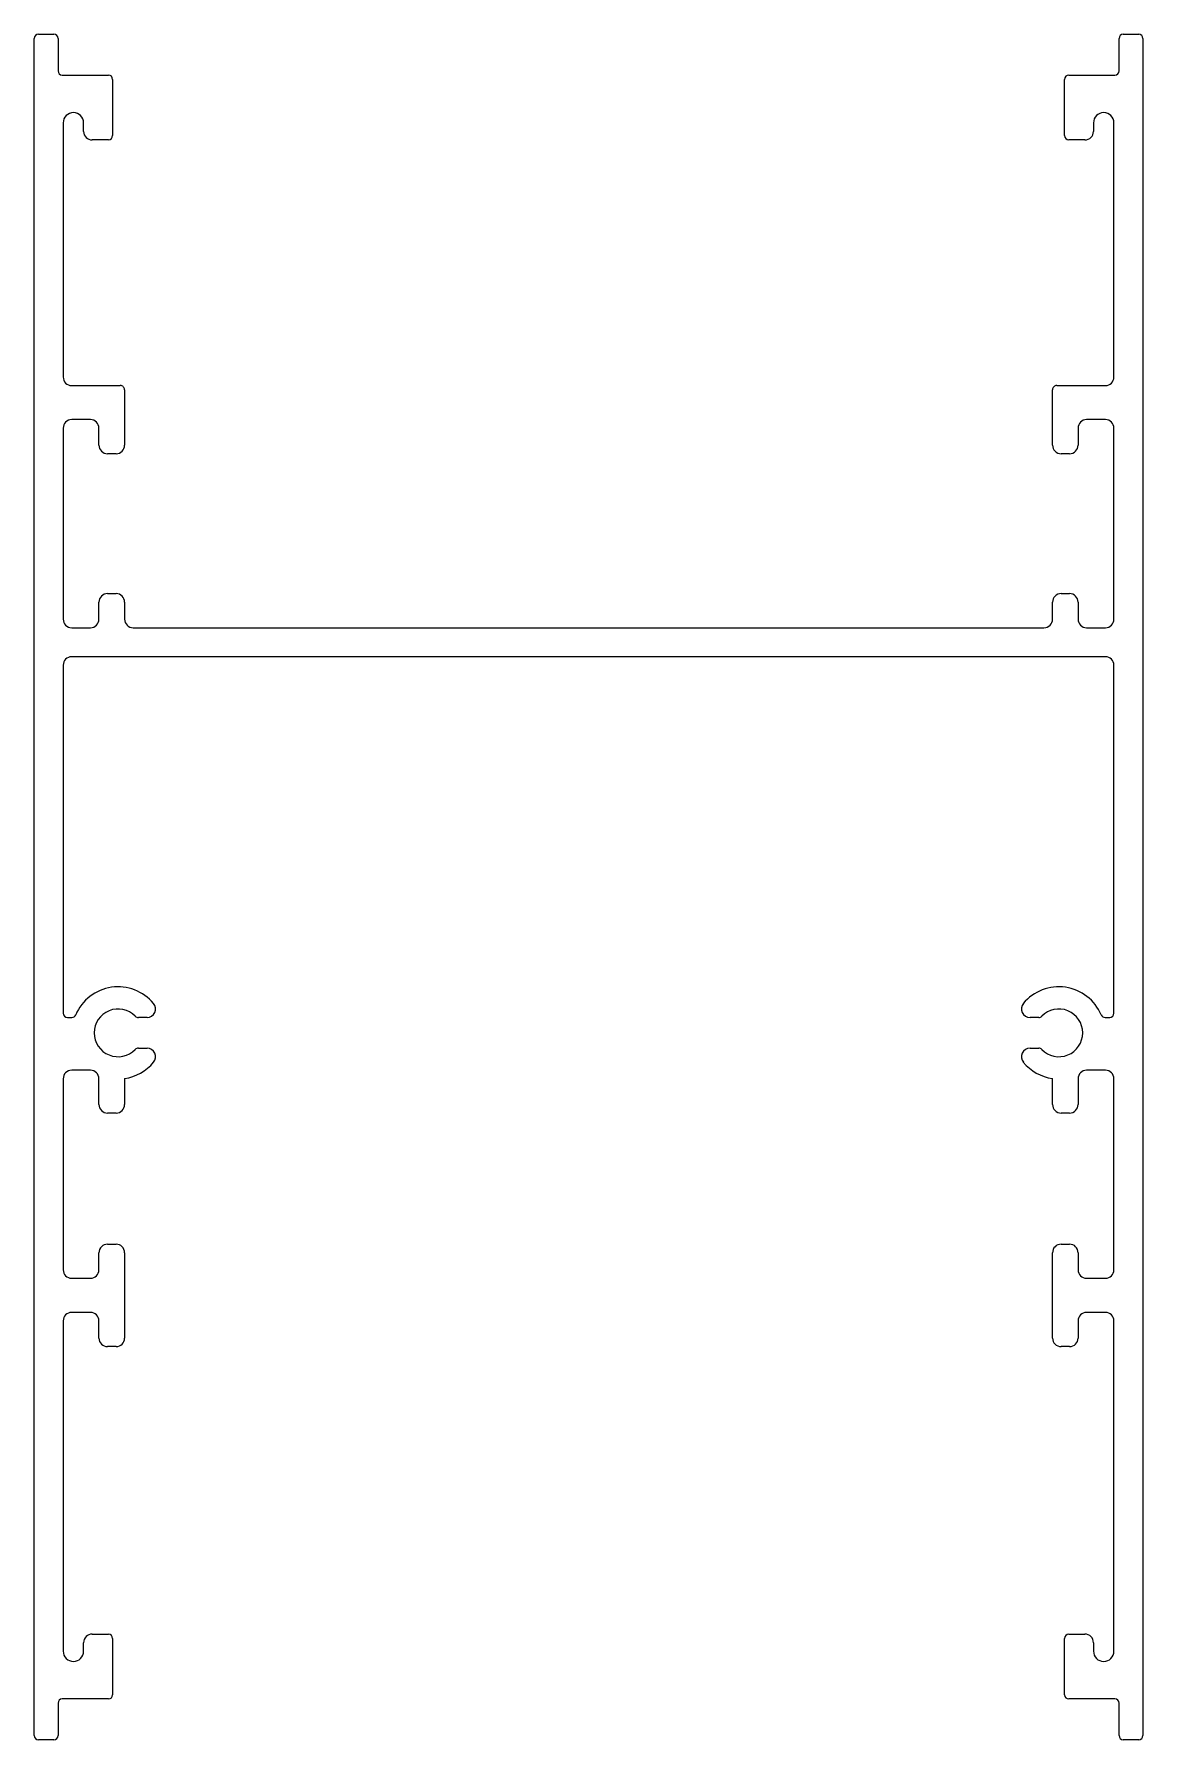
# Model space of a CAD drawing. Extents: x 4 to 69, y 3 to 103.
import ezdxf

# ---------------------------------------------------------------- set-up
doc = ezdxf.new("R2010")
doc.units = 0
doc.layers.get('0').update_dxf_attribs({"linetype": 'CONTINUOUS'})

msp = doc.modelspace()

# ---------------------------------------------------------------- linework, layer by layer
at = {"color": 0}
for p, q in [((4, 2.88), (4, 102.38)), ((4.25, 102.63), (5.15, 102.63)), ((5.4, 102.38), (5.4, 100.48)), ((67.6, 100.48), (67.6, 102.38)), ((67.85, 102.63), (68.75, 102.63)), ((69, 102.38), (69, 2.88)), ((5.65, 100.23), (8.35, 100.23)), ((64.65, 100.23), (67.35, 100.23)), ((8.6, 99.98), (8.6, 96.68)), ((64.4, 96.68), (64.4, 99.98)), ((5.7, 97.43), (5.7, 96.18)), ((6.9, 96.93), (6.9, 97.43)), ((66.1, 97.43), (66.1, 96.93)), ((67.3, 96.18), (67.3, 97.43)), ((5.7, 96.18), (5.7, 82.53)), ((8.35, 96.43), (7.4, 96.43)), ((65.6, 96.43), (64.65, 96.43)), ((67.3, 82.53), (67.3, 96.18)), ((6.2, 82.03), (9.05, 82.03)), ((63.95, 82.03), (66.8, 82.03)), ((9.3, 81.78), (9.3, 78.53)), ((63.7, 78.53), (63.7, 81.78)), ((7.3, 80.03), (6.2, 80.03)), ((66.8, 80.03), (65.69, 80.03)), ((5.7, 79.53), (5.7, 68.33)), ((7.8, 78.53), (7.8, 79.53)), ((65.2, 79.53), (65.2, 78.53)), ((67.3, 68.33), (67.3, 79.53)), ((8.8, 78.03), (8.3, 78.03)), ((64.7, 78.03), (64.2, 78.03)), ((7.8, 68.33), (7.8, 69.33)), ((8.3, 69.83), (8.8, 69.83)), ((9.3, 69.33), (9.3, 68.33)), ((63.7, 68.33), (63.7, 69.33)), ((64.2, 69.83), (64.7, 69.83)), ((65.2, 69.33), (65.2, 68.33)), ((6.2, 67.83), (7.3, 67.83)), ((9.8, 67.83), (63.2, 67.83)), ((65.69, 67.83), (66.8, 67.83)), ((66.8, 66.13), (6.2, 66.13)), ((5.7, 65.63), (5.7, 45.23)), ((67.3, 45.23), (67.3, 65.63)), ((5.95, 44.98), (6.21, 44.98)), ((10.62, 44.98), (10.11, 44.98)), ((62.89, 44.98), (62.38, 44.98)), ((66.79, 44.98), (67.05, 44.98)), ((10.11, 43.18), (10.62, 43.18)), ((62.38, 43.18), (62.89, 43.18)), ((5.7, 41.39), (5.7, 30.19)), ((7.3, 41.89), (6.2, 41.89)), ((7.8, 39.88), (7.8, 41.39)), ((9.3, 41.41), (9.3, 39.88)), ((63.7, 39.88), (63.7, 41.41)), ((65.2, 41.39), (65.2, 39.88)), ((66.8, 41.89), (65.7, 41.89)), ((67.3, 30.19), (67.3, 41.39)), ((8.8, 39.38), (8.3, 39.38)), ((64.7, 39.38), (64.2, 39.38)), ((7.8, 30.19), (7.8, 31.19)), ((8.3, 31.69), (8.8, 31.69)), ((9.3, 31.19), (9.3, 26.19)), ((63.7, 26.19), (63.7, 31.19)), ((64.2, 31.69), (64.7, 31.69)), ((65.2, 31.19), (65.2, 30.19)), ((6.2, 29.69), (7.3, 29.69)), ((65.69, 29.69), (66.8, 29.69)), ((5.7, 27.19), (5.7, 9.08)), ((7.3, 27.69), (6.2, 27.69)), ((7.8, 26.19), (7.8, 27.19)), ((65.2, 27.19), (65.2, 26.19)), ((66.8, 27.69), (65.69, 27.69)), ((67.3, 9.08), (67.3, 27.19)), ((8.8, 25.69), (8.3, 25.69)), ((64.7, 25.69), (64.2, 25.69)), ((5.7, 9.08), (5.7, 7.83)), ((67.3, 7.83), (67.3, 9.08)), ((6.9, 7.83), (6.9, 8.33)), ((7.4, 8.83), (8.35, 8.83)), ((8.6, 8.58), (8.6, 5.28)), ((64.4, 5.28), (64.4, 8.58)), ((64.65, 8.83), (65.6, 8.83)), ((66.1, 8.33), (66.1, 7.83)), ((8.35, 5.03), (5.65, 5.03)), ((67.35, 5.03), (64.65, 5.03)), ((5.4, 4.78), (5.4, 2.88)), ((67.6, 2.88), (67.6, 4.78)), ((5.15, 2.63), (4.25, 2.63)), ((68.75, 2.63), (67.85, 2.63))]:
    msp.add_line(p, q, dxfattribs=at)
for centre, radius, start, end in [((4.25, 102.38), 0.25, 90, 180), ((5.15, 102.38), 0.25, 0, 90), ((67.85, 102.38), 0.25, 90, 180), ((68.75, 102.38), 0.25, 360, 90), ((5.65, 100.48), 0.25, 180, 270), ((8.35, 99.98), 0.25, 0, 90), ((64.65, 99.98), 0.25, 90, 180), ((67.35, 100.48), 0.25, 270, 360), ((6.3, 97.43), 0.6, 0, 180), ((66.7, 97.43), 0.6, 0, 180), ((7.4, 96.93), 0.5, 180, 270), ((8.35, 96.68), 0.25, 270, 360), ((64.65, 96.68), 0.25, 180, 270), ((65.6, 96.93), 0.5, 270, 0), ((6.2, 82.53), 0.5, 180, 270), ((9.05, 81.78), 0.25, 360, 90.0383), ((63.95, 81.78), 0.25, 89.9527, 180), ((66.8, 82.53), 0.5, 270, 0), ((6.2, 79.53), 0.5, 90, 180), ((7.3, 79.53), 0.5, 0, 89.9037), ((65.7, 79.53), 0.5, 90.0963, 180), ((66.8, 79.53), 0.5, 360, 90), ((8.3, 78.53), 0.5, 180, 270), ((8.8, 78.53), 0.5, 270, 0), ((64.2, 78.53), 0.5, 180, 270), ((64.7, 78.53), 0.5, 270, 0), ((8.3, 69.33), 0.5, 90, 180), ((8.8, 69.33), 0.5, 0, 90), ((64.2, 69.33), 0.5, 90, 180), ((64.7, 69.33), 0.5, 0, 90), ((6.2, 68.33), 0.5, 180, 270), ((7.3, 68.33), 0.5, 270.0963, 360), ((9.8, 68.33), 0.5, 180, 270), ((63.2, 68.33), 0.5, 270, 0), ((65.7, 68.33), 0.5, 180, 269.9037), ((66.8, 68.33), 0.5, 270, 0), ((6.2, 65.63), 0.5, 90, 180), ((66.8, 65.63), 0.5, 0, 90), ((8.92, 44.08), 2.7, 39.5212, 157.056), ((64.07, 44.08), 2.7, 22.944, 140.4788), ((5.95, 45.23), 0.25, 180, 270), ((6.21, 45.23), 0.25, 270, 337.056), ((8.92, 44.08), 1.4, 44.1844, 315.8156), ((10.11, 45.23), 0.25, 224.1844, 270), ((10.62, 45.48), 0.5, 270, 39.5212), ((62.38, 45.48), 0.5, 140.4788, 270), ((62.89, 45.23), 0.25, 270, 315.8156), ((64.07, 44.08), 1.4, 224.1844, 135.8156), ((66.79, 45.23), 0.25, 202.944, 270), ((67.05, 45.23), 0.25, 270, 0), ((10.11, 42.93), 0.25, 90, 135.8156), ((10.62, 42.68), 0.5, 320.4788, 90), ((62.38, 42.68), 0.5, 90, 219.5212), ((62.89, 42.93), 0.25, 44.1844, 90), ((8.92, 44.08), 2.7, 278.0221, 320.4788), ((64.07, 44.08), 2.7, 219.5212, 261.9779), ((6.2, 41.39), 0.5, 90, 180), ((7.3, 41.39), 0.5, 0, 90), ((65.7, 41.39), 0.5, 90, 180), ((66.8, 41.39), 0.5, 0, 90), ((8.3, 39.88), 0.5, 180, 270), ((8.8, 39.88), 0.5, 270, 0), ((64.2, 39.88), 0.5, 180, 270), ((64.7, 39.88), 0.5, 270, 0), ((8.3, 31.19), 0.5, 90, 180), ((8.8, 31.19), 0.5, 0, 90), ((64.2, 31.19), 0.5, 90, 180), ((64.7, 31.19), 0.5, 0, 90), ((6.2, 30.19), 0.5, 180, 270), ((7.3, 30.19), 0.5, 270.0963, 0), ((65.7, 30.19), 0.5, 180, 269.9037), ((66.8, 30.19), 0.5, 270, 0), ((6.2, 27.19), 0.5, 90, 180), ((7.3, 27.19), 0.5, 0, 89.9037), ((65.7, 27.19), 0.5, 90.0963, 180), ((66.8, 27.19), 0.5, 0, 90), ((8.3, 26.19), 0.5, 180, 270), ((8.8, 26.19), 0.5, 270, 0), ((64.2, 26.19), 0.5, 180, 270), ((64.7, 26.19), 0.5, 270, 0), ((7.4, 8.33), 0.5, 90, 180), ((8.35, 8.58), 0.25, 0, 90), ((64.65, 8.58), 0.25, 90, 180), ((65.6, 8.33), 0.5, 0, 90), ((6.3, 7.83), 0.6, 180, 0), ((66.7, 7.83), 0.6, 180, 0), ((5.65, 4.78), 0.25, 90, 180), ((8.35, 5.28), 0.25, 270, 360), ((64.65, 5.28), 0.25, 180, 270), ((67.35, 4.78), 0.25, 0, 90), ((4.25, 2.88), 0.25, 180, 270), ((5.15, 2.88), 0.25, 270, 0), ((67.85, 2.88), 0.25, 180, 270), ((68.75, 2.88), 0.25, 270, 0)]:
    msp.add_arc(centre, radius, start, end, dxfattribs=at)

doc.saveas('drawing.dxf')
